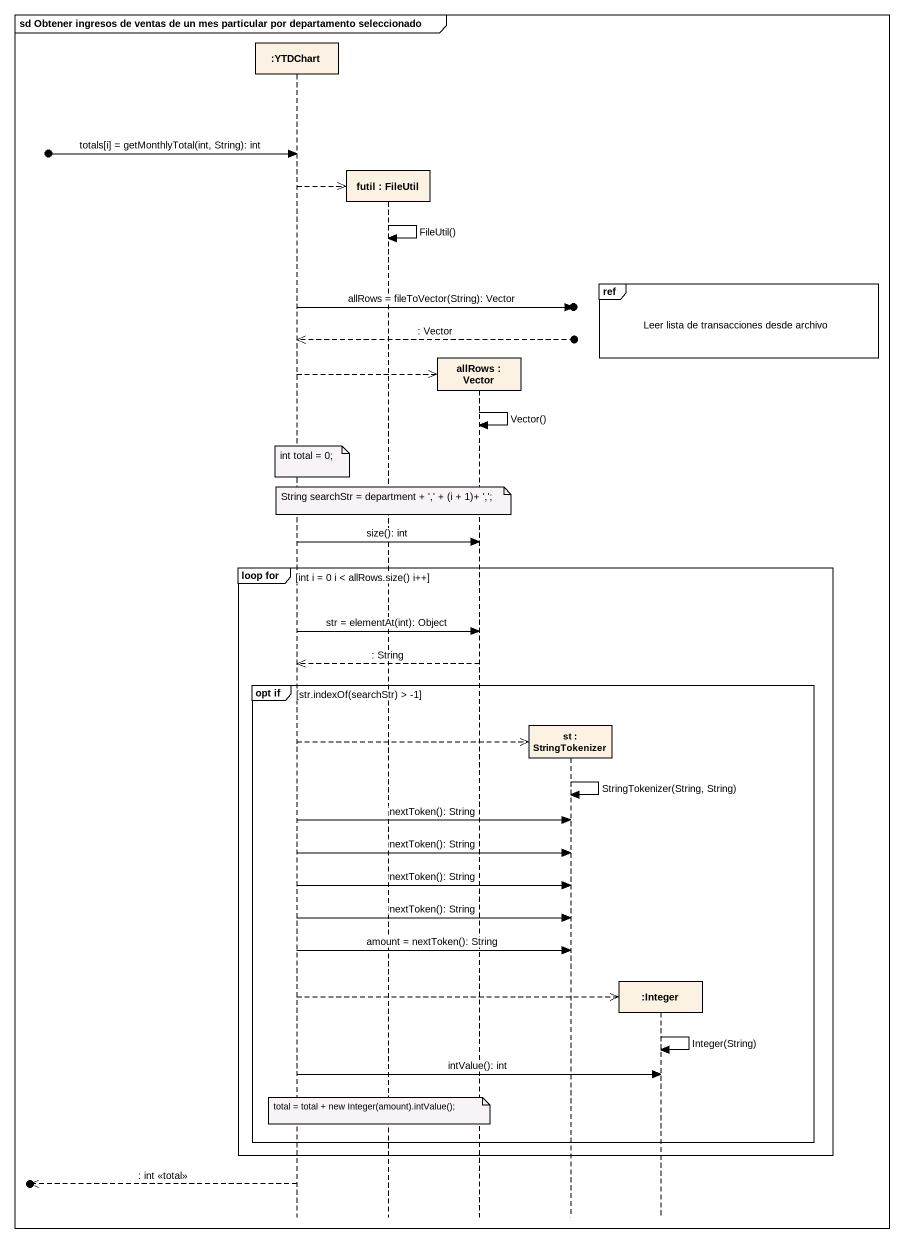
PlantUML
@startuml
mainframe sd Obtener ingresos de ventas de un mes particular por departamento seleccionado
hide footbox
participant ":YTDChart" as YTDChart
participant "futil : FileUtil" as futil
participant "allRows : Vector" as allRows
participant "st : StringTokenizer" as st
participant ":Integer" as Integer

[o-> YTDChart : totals[i] = getMonthlyTotal(int, String): int
YTDChart -->> futil **
futil -> futil : FileUtil()
ref over Integer : Leer lista de transacciones desde archivo
YTDChart ->o] : allRows = fileToVector(String): Vector
YTDChart <<--o] : : Vector
YTDChart -->> allRows **
allRows -> allRows : Vector()
note over YTDChart : int total = 0;
note over futil : String searchStr = department + ',' + (i + 1)+ ',';
YTDChart -> allRows : size(): int
group loop for [int i = 0 i < allRows.size() i++]
  YTDChart -> allRows : str = elementAt(int): Object
  allRows -->> YTDChart : : String
  group opt if [str.indexOf(searchStr) > -1]
    YTDChart -->> st **
    st -> st : StringTokenizer(String, String)
    YTDChart -> st : nextToken(): String
    YTDChart -> st : nextToken(): String
    YTDChart -> st : nextToken(): String
    YTDChart -> st : nextToken(): String
    YTDChart -> st : amount = nextToken(): String
    YTDChart -->> Integer **
    Integer -> Integer : Integer(String)
    YTDChart -> Integer : intValue(): int
    note over futil : total = total + new Integer(amount).intValue();
  end
end
[o<<-- YTDChart : : int <<total>>
@enduml
